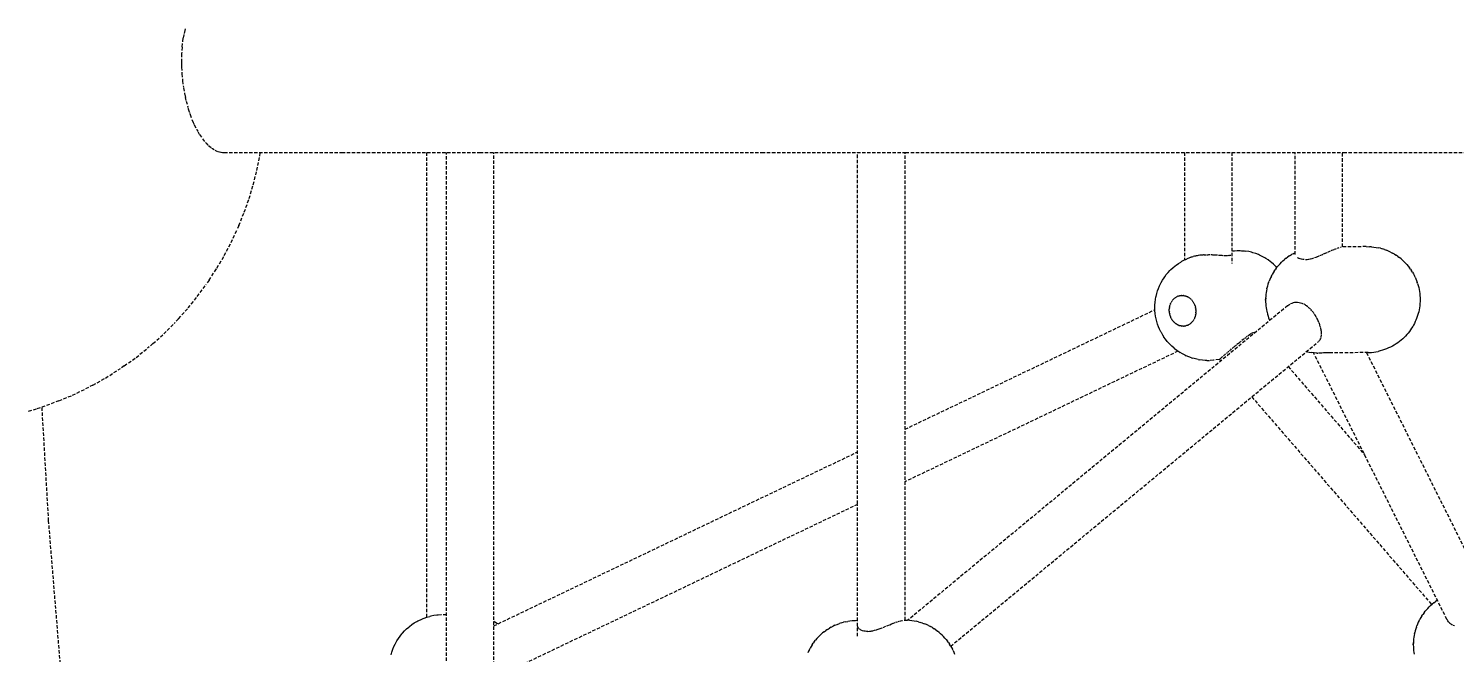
# Model space of a CAD drawing. Header units: millimetres. Extents: x -3308 to 2964, y -3155 to 3173.
# Drawn here: x -280 to 261, y 176 to 413 of the extents above; entities that cross this region are included whole.
import ezdxf

# ---------------------------------------------------------------- set-up
doc = ezdxf.new("R2010")
doc.units = ezdxf.units.MM
doc.linetypes.add('HIDDEN', pattern=[1.905, 1.27, -0.635])
for name, color, linetype in [('DIKOM_ЗОНА', 90, 'Continuous'), ('DIKOM_ОБЪЕКТ', 7, 'Continuous'), ('DIKOM_РАЗМЕР_ЗОНА', 7, 'Continuous'), ('DIKOM_РАЗМЕР_ОБЪЕКТА', 7, 'Continuous')]:
    doc.layers.add(name, color=color, linetype=linetype)
doc.styles.add('style1', font='arialbd.ttf', dxfattribs={"width": 0.8})
doc.dimstyles.new('1-50', dxfattribs={"dimtxt": 300, "dimasz": 200, "dimexe": 100, "dimexo": 0, "dimgap": 100, "dimtad": 1, "dimtxsty": 'style1', "dimcen": 200, "dimclrd": 7, "dimclre": 7, "dimclrt": 7, "dimadec": 1, "dimazin": 2, "dimtfac": 1, "dimtmove": 0, "dimatfit": 2, "dimfxl": 0, "dimlwd": 25, "dimlwe": 18, "dimarcsym": 0})

# ---------------------------------------------------------------- blocks, each defined once
blk = doc.blocks.new('*D0')
at = {"layer": 'Defpoints', "color": 0, "transparency": 16777216}
for p in [(-968.9, 402.92), (1561.37, 392.26), (1561.37, -1613.65)]:
    blk.add_point(p, dxfattribs=at)
at = {"layer": 'DIKOM_РАЗМЕР_ОБЪЕКТА', "color": 7, "lineweight": 18, "transparency": 16777216}
for p, q in [((-968.9, 402.92), (-968.9, -1713.65)), ((1561.37, 392.26), (1561.37, -1713.65))]:
    blk.add_line(p, q, dxfattribs=at)
at = {"layer": 'DIKOM_РАЗМЕР_ОБЪЕКТА', "color": 7, "lineweight": 25, "transparency": 16777216}
blk.add_line((-768.9, -1613.65), (1361.37, -1613.65), dxfattribs=at)
at = {"layer": 'DIKOM_РАЗМЕР_ОБЪЕКТА', "color": 7, "transparency": 16777216}
for points in [[(-768.9, -1580.32), (-768.9, -1646.99), (-968.9, -1613.65)], [(1361.37, -1580.32), (1361.37, -1646.99), (1561.37, -1613.65)]]:
    blk.add_solid(points, dxfattribs=at)
at = {"layer": 'DIKOM_РАЗМЕР_ОБЪЕКТА', "color": 7, "transparency": 16777216, "insert": (296.24, -1334.83), "char_height": 300, "attachment_point": 5, "style": 'style1'}
blk.add_mtext('{\\fArial|b0|i0|c204|p34;\\H1.16667x;2530}', dxfattribs=at)
blk = doc.blocks.new('*D1')
at = {"layer": 'Defpoints', "color": 0, "transparency": 16777216}
for p in [(365.91, 1765.9), (-1034.53, -984.11), (361.14, -984.11)]:
    blk.add_point(p, dxfattribs=at)
at = {"layer": 'DIKOM_РАЗМЕР_ОБЪЕКТА', "color": 7, "lineweight": 18, "transparency": 16777216}
for p, q in [((365.91, 1765.9), (-1134.53, 1765.9)), ((361.14, -984.11), (-1134.53, -984.11))]:
    blk.add_line(p, q, dxfattribs=at)
at = {"layer": 'DIKOM_РАЗМЕР_ОБЪЕКТА', "color": 7, "lineweight": 25, "transparency": 16777216}
blk.add_line((-1034.53, 1565.9), (-1034.53, -784.11), dxfattribs=at)
at = {"layer": 'DIKOM_РАЗМЕР_ОБЪЕКТА', "color": 7, "transparency": 16777216}
for points in [[(-1067.87, 1565.9), (-1001.2, 1565.9), (-1034.53, 1765.9)], [(-1067.87, -784.11), (-1001.2, -784.11), (-1034.53, -984.11)]]:
    blk.add_solid(points, dxfattribs=at)
at = {"layer": 'DIKOM_РАЗМЕР_ОБЪЕКТА', "color": 7, "transparency": 16777216, "insert": (-1313.23, 390.89), "char_height": 300, "attachment_point": 5, "rotation": 90, "style": 'style1'}
blk.add_mtext('{\\fArial|b0|i0|c204|p34;\\H1.16667x;2750}', dxfattribs=at)
blk = doc.blocks.new('*D2')
at = {"layer": 'Defpoints', "color": 0, "transparency": 16777216}
for p in [(364.38, 3173.33), (-2831.96, -2386.04), (364.38, -2386.04)]:
    blk.add_point(p, dxfattribs=at)
at = {"layer": 'DIKOM_РАЗМЕР_ЗОНА', "color": 7, "lineweight": 18, "transparency": 16777216}
for p, q in [((364.38, 3173.33), (-2931.96, 3173.33)), ((364.38, -2386.04), (-2931.96, -2386.04))]:
    blk.add_line(p, q, dxfattribs=at)
at = {"layer": 'DIKOM_РАЗМЕР_ЗОНА', "color": 7, "lineweight": 25, "transparency": 16777216}
blk.add_line((-2831.96, 2973.33), (-2831.96, -2186.04), dxfattribs=at)
at = {"layer": 'DIKOM_РАЗМЕР_ЗОНА', "color": 7, "transparency": 16777216}
for points in [[(-2865.29, 2973.33), (-2798.62, 2973.33), (-2831.96, 3173.33)], [(-2865.29, -2186.04), (-2798.62, -2186.04), (-2831.96, -2386.04)]]:
    blk.add_solid(points, dxfattribs=at)
at = {"layer": 'DIKOM_РАЗМЕР_ЗОНА', "color": 7, "transparency": 16777216, "insert": (-3110.66, 395.46), "char_height": 300, "attachment_point": 5, "rotation": 90, "style": 'style1'}
blk.add_mtext('{\\fArial|b0|i0|c204|p34;\\H1.16667x;5560}', dxfattribs=at)
blk = doc.blocks.new('*D3')
at = {"layer": 'Defpoints', "color": 0, "transparency": 16777216}
for p in [(-2475.08, 396.49), (2964.22, 270.49), (2964.22, -3054.54)]:
    blk.add_point(p, dxfattribs=at)
at = {"layer": 'DIKOM_РАЗМЕР_ЗОНА', "color": 7, "lineweight": 18, "transparency": 16777216}
for p, q in [((-2475.08, 396.49), (-2475.08, -3154.54)), ((2964.22, 270.49), (2964.22, -3154.54))]:
    blk.add_line(p, q, dxfattribs=at)
at = {"layer": 'DIKOM_РАЗМЕР_ЗОНА', "color": 7, "lineweight": 25, "transparency": 16777216}
blk.add_line((-2275.08, -3054.54), (2764.22, -3054.54), dxfattribs=at)
at = {"layer": 'DIKOM_РАЗМЕР_ЗОНА', "color": 7, "transparency": 16777216}
for points in [[(-2275.08, -3021.21), (-2275.08, -3087.88), (-2475.08, -3054.54)], [(2764.22, -3021.21), (2764.22, -3087.88), (2964.22, -3054.54)]]:
    blk.add_solid(points, dxfattribs=at)
at = {"layer": 'DIKOM_РАЗМЕР_ЗОНА', "color": 7, "transparency": 16777216, "insert": (244.57, -2775.84), "char_height": 300, "attachment_point": 5, "style": 'style1'}
blk.add_mtext('{\\fArial|b0|i0|c204|p34;\\H1.16667x;5440}', dxfattribs=at)

msp = doc.modelspace()

# ---------------------------------------------------------------- linework, layer by layer
at = {"layer": 'DIKOM_ЗОНА', "color": 3, "lineweight": 15}
msp.add_lwpolyline([(693.692, -2363.404, 0.3679002), (2964.216, 270.488), (2964.216, 516.8, 0.3679002), (693.692, 3150.693, 0.0687424), (35.058, 3150.693, 0.2995804), (-2457.405, 582.584, 0.0938746), (-2457.817, 210.366, 0.3002322), (35.058, -2363.404, 0.0687424)], format="xyb", close=True, dxfattribs=at)
at = {"layer": 'DIKOM_ОБЪЕКТ', "color": 7, "linetype": 'HIDDEN', "lineweight": 15}
for p, q in [((-220.815, 412.096), (-221.163, 410.616)), ((-220.697, 412.736), (-220.815, 412.096)), ((-221.841, 405.867), (-221.583, 408.178)), ((-221.571, 408.29), (-221.321, 409.634)), ((-221.18, 410.514), (-221.32, 409.634)), ((-222.069, 403.237), (-222.137, 400.807)), ((-221.848, 405.701), (-222.066, 403.366)), ((-222.132, 400.667), (-222.085, 399.327)), ((-222.085, 399.327), (-222.101, 398.208)), ((-222.095, 398.065), (-222.002, 396.02)), ((-222.002, 396.02), (-221.987, 395.683)), ((-221.97, 395.526), (-221.711, 393.068)), ((-221.686, 392.901), (-221.402, 390.471)), ((-221.356, 390.211), (-220.943, 387.913)), ((-220.899, 387.734), (-220.614, 386.572)), ((-220.387, 385.415), (-220.614, 386.572)), ((-220.339, 385.23), (-219.748, 382.995)), ((-219.684, 382.808), (-219.513, 382.303)), ((-219.513, 382.302), (-219.076, 380.901)), ((-219.076, 380.901), (-219.005, 380.672)), ((-218.932, 380.483), (-218.802, 380.149)), ((-218.802, 380.149), (-218.233, 378.463)), ((-218.155, 378.278), (-217.653, 377.089)), ((-217.653, 377.089), (-217.356, 376.385)), ((-217.263, 376.206), (-216.355, 374.455)), ((-216.245, 374.281), (-215.953, 373.818)), ((-215.869, 373.673), (-215.349, 372.687)), ((-215.243, 372.524), (-214.307, 371.093)), ((-214.135, 370.882), (-213.164, 369.688)), ((-213.027, 369.555), (-212.696, 369.231)), ((-212.696, 369.231), (-212.048, 368.533)), ((-211.863, 368.366), (-210.801, 367.481)), ((-210.651, 367.388), (-210.315, 367.18)), ((-210.315, 367.18), (-209.711, 366.794)), ((-209.411, 366.627), (-208.382, 366.133)), ((-208.228, 366.09), (-207.169, 365.799)), ((-206.987, 365.78), (-206.479, 365.736)), ((-206.479, 365.736), (-205.933, 365.683)), ((-205.932, 365.683), (-161.169, 365.683)), ((-193.482, 358.838), (-192.364, 364.293)), ((-192.364, 364.293), (-192.144, 365.683)), ((-161.169, 365.683), (-108.781, 365.683)), ((-128.984, 365.683), (-128.983, 189.067)), ((-121.49, 54.419), (-121.49, 365.683)), ((-108.781, 365.683), (-55.553, 365.683)), ((-103.495, 60.448), (-103.495, 365.683)), ((-55.553, 365.683), (-1.591, 365.683)), ((-1.591, 365.683), (52.994, 365.683)), ((34.756, 232.154), (34.756, 365.683)), ((52.75, 187.989), (52.75, 365.683)), ((52.994, 365.683), (108.092, 365.683)), ((108.092, 365.683), (163.591, 365.683)), ((158.962, 365.683), (158.963, 324.873)), ((163.591, 365.683), (219.381, 365.684)), ((176.95, 365.683), (176.949, 323.485)), ((201.001, 326.918), (201.001, 365.684)), ((218.996, 329.821), (218.996, 365.684)), ((219.381, 365.684), (275.345, 365.684)), ((-194.842, 353.459), (-193.482, 358.838)), ((-196.441, 348.17), (-194.842, 353.459)), ((-198.273, 342.987), (-196.441, 348.17)), ((-200.335, 337.924), (-198.273, 342.987)), ((-203.278, 331.44), (-200.926, 336.513)), ((-200.335, 337.924), (-200.926, 336.513)), ((-205.853, 326.518), (-203.278, 331.44)), ((-208.644, 321.76), (-205.853, 326.518)), ((158.895, 324.842), (159.41, 325.074)), ((159.41, 325.074), (160.374, 325.502)), ((160.374, 325.502), (161.361, 325.86)), ((161.746, 325.981), (161.361, 325.86)), ((162.087, 326.078), (161.746, 325.981)), ((162.662, 326.241), (162.251, 326.124)), ((163.152, 326.344), (162.794, 326.269)), ((163.376, 326.391), (163.152, 326.344)), ((163.678, 326.456), (163.453, 326.407)), ((164.084, 326.515), (163.678, 326.456)), ((164.772, 326.62), (164.17, 326.527)), ((165.142, 326.655), (164.9, 326.631)), ((165.57, 326.696), (165.142, 326.655)), ((165.963, 326.738), (165.655, 326.705)), ((166.339, 326.756), (166.084, 326.744)), ((166.442, 326.761), (167.007, 326.782)), ((167.243, 326.791), (167.904, 326.786)), ((168.564, 326.786), (167.989, 326.786)), ((169.472, 326.743), (168.909, 326.772)), ((169.945, 326.722), (169.555, 326.738)), ((170.245, 326.699), (169.989, 326.721)), ((171.012, 326.643), (170.327, 326.692)), ((171.472, 326.616), (171.092, 326.637)), ((172.49, 326.536), (171.843, 326.586)), ((173.168, 326.497), (172.563, 326.53)), ((173.606, 326.481), (173.237, 326.493)), ((174.352, 326.451), (173.849, 326.467)), ((174.862, 326.452), (174.408, 326.45)), ((175.314, 326.472), (174.911, 326.452)), ((175.709, 326.509), (175.358, 326.474)), ((176.054, 326.564), (175.747, 326.514)), ((176.088, 326.569), (176.349, 326.637)), ((176.378, 326.644), (176.589, 326.729)), ((177.127, 328.314), (177.891, 328.375)), ((177.891, 328.375), (178.982, 328.428)), ((178.982, 328.428), (180.076, 328.403)), ((180.076, 328.403), (180.636, 328.381)), ((180.636, 328.381), (181.724, 328.277)), ((181.724, 328.277), (182.271, 328.194)), ((183.345, 328.013), (182.271, 328.194)), ((184.41, 327.755), (183.345, 328.013)), ((184.924, 327.614), (184.41, 327.755)), ((185.963, 327.284), (184.924, 327.614)), ((186.985, 326.879), (185.963, 327.284)), ((187.451, 326.688), (186.985, 326.879)), ((188.437, 326.219), (187.451, 326.688)), ((189.398, 325.68), (188.437, 326.219)), ((189.804, 325.449), (189.398, 325.68)), ((190.718, 324.854), (189.804, 325.449)), ((196.319, 324.476), (196.947, 325.031)), ((197.512, 325.481), (196.947, 325.031)), ((197.512, 325.481), (198.202, 325.998)), ((198.801, 326.402), (198.202, 325.998)), ((198.801, 326.402), (199.547, 326.875)), ((200.176, 327.227), (199.547, 326.875)), ((200.176, 327.227), (200.971, 327.649)), ((201.773, 325.816), (202.066, 325.622)), ((202.099, 325.606), (202.361, 325.464)), ((202.856, 325.242), (202.474, 325.403)), ((203.316, 325.114), (202.894, 325.231)), ((203.769, 325.038), (203.357, 325.106)), ((204.348, 324.992), (203.858, 325.027)), ((204.91, 324.998), (205.45, 325.043)), ((205.497, 325.047), (206.069, 325.133)), ((206.195, 325.157), (206.716, 325.267)), ((206.769, 325.278), (207.387, 325.444)), ((207.443, 325.458), (208.079, 325.664)), ((208.275, 325.734), (208.787, 325.905)), ((208.951, 325.965), (209.51, 326.178)), ((209.575, 326.203), (210.066, 326.413)), ((210.308, 326.505), (210.681, 326.662)), ((210.681, 326.662), (210.973, 326.784)), ((211.043, 326.813), (211.522, 327.033)), ((211.775, 327.135), (212.111, 327.283)), ((212.111, 327.283), (212.425, 327.421)), ((212.499, 327.454), (212.791, 327.594)), ((212.791, 327.594), (213.137, 327.74)), ((213.35, 327.834), (213.834, 328.055)), ((213.922, 328.096), (214.442, 328.317)), ((214.583, 328.377), (214.927, 328.535)), ((214.927, 328.535), (215.147, 328.62)), ((215.416, 328.731), (215.748, 328.871)), ((215.843, 328.912), (216.283, 329.078)), ((216.378, 329.114), (216.644, 329.224)), ((217.035, 329.357), (217.305, 329.456)), ((217.367, 329.476), (217.679, 329.57)), ((218.213, 329.715), (218.425, 329.77)), ((227.956, 329.924), (218.77, 329.818)), ((227.956, 329.924), (229.204, 329.904)), ((229.957, 329.85), (229.204, 329.904)), ((229.957, 329.85), (230.857, 329.766)), ((230.857, 329.766), (231.75, 329.618)), ((231.75, 329.618), (232.49, 329.487)), ((233.363, 329.278), (232.49, 329.487)), ((233.363, 329.278), (234.089, 329.071)), ((234.936, 328.805), (234.089, 329.071)), ((234.936, 328.805), (235.643, 328.526)), ((236.456, 328.204), (235.643, 328.526)), ((237.244, 327.825), (236.456, 328.204)), ((237.244, 327.825), (237.913, 327.486)), ((238.656, 327.058), (237.913, 327.486)), ((238.656, 327.058), (239.295, 326.66)), ((239.987, 326.189), (239.295, 326.66)), ((239.987, 326.189), (240.593, 325.738)), ((241.228, 325.23), (240.593, 325.738)), ((241.228, 325.23), (241.797, 324.733)), ((-211.644, 317.18), (-208.644, 321.76)), ((152.023, 319.286), (152.696, 320.092)), ((152.696, 320.092), (153.412, 320.848)), ((153.412, 320.848), (153.753, 321.202)), ((153.753, 321.202), (154.524, 321.919)), ((154.524, 321.919), (155.332, 322.579)), ((155.332, 322.579), (155.745, 322.906)), ((155.745, 322.906), (156.601, 323.517)), ((156.601, 323.517), (157.491, 324.065)), ((157.491, 324.065), (157.965, 324.352)), ((157.965, 324.352), (158.895, 324.842)), ((191.601, 324.195), (190.718, 324.854)), ((191.936, 323.937), (191.601, 324.195)), ((192.765, 323.233), (191.936, 323.937)), ((192.596, 319.947), (192.234, 319.31)), ((192.98, 320.546), (192.596, 319.947)), ((193.556, 322.472), (192.765, 323.233)), ((192.98, 320.546), (193.374, 321.141)), ((193.801, 321.729), (193.374, 321.141)), ((193.811, 322.2), (193.556, 322.472)), ((193.801, 321.729), (194.271, 322.312)), ((194.008, 321.985), (193.811, 322.2)), ((194.74, 322.882), (194.271, 322.312)), ((195.229, 323.402), (194.74, 322.882)), ((195.229, 323.402), (195.79, 323.987)), ((196.319, 324.476), (195.79, 323.987)), ((242.37, 324.195), (241.797, 324.733)), ((242.37, 324.195), (242.9, 323.659)), ((243.407, 323.098), (242.9, 323.659)), ((243.407, 323.098), (243.895, 322.534)), ((243.895, 322.534), (244.361, 321.919)), ((244.776, 321.371), (244.361, 321.919)), ((244.776, 321.371), (245.198, 320.739)), ((245.54, 320.187), (245.198, 320.739)), ((245.54, 320.187), (245.917, 319.548)), ((-216.099, 310.911), (-212.817, 315.413)), ((-211.644, 317.18), (-212.817, 315.413)), ((149.038, 314.067), (149.444, 315.027)), ((149.444, 315.027), (149.593, 315.338)), ((149.593, 315.338), (150.062, 316.291)), ((150.062, 316.291), (150.581, 317.209)), ((150.581, 317.209), (151.149, 318.086)), ((151.149, 318.086), (151.395, 318.432)), ((151.395, 318.432), (152.023, 319.286)), ((190.442, 314.905), (190.263, 314.185)), ((190.646, 315.604), (190.442, 314.905)), ((190.875, 316.282), (190.646, 315.604)), ((190.875, 316.282), (191.054, 316.748)), ((191.325, 317.445), (191.054, 316.748)), ((191.62, 318.112), (191.325, 317.445)), ((191.939, 318.748), (191.62, 318.112)), ((191.939, 318.748), (192.234, 319.31)), ((245.917, 319.548), (246.27, 318.871)), ((246.515, 318.362), (246.27, 318.871)), ((246.515, 318.362), (246.823, 317.691)), ((246.823, 317.691), (247.106, 316.99)), ((247.106, 316.99), (247.362, 316.26)), ((247.495, 315.859), (247.362, 316.26)), ((247.495, 315.859), (247.708, 315.154)), ((247.708, 315.154), (247.895, 314.427)), ((247.895, 314.427), (248.055, 313.684)), ((-219.577, 306.617), (-216.099, 310.911)), ((147.776, 308.758), (147.907, 309.792)), ((147.907, 309.792), (148.092, 310.812)), ((148.092, 310.812), (148.138, 311.028)), ((148.138, 311.028), (148.384, 312.064)), ((148.384, 312.064), (148.684, 313.078)), ((148.684, 313.078), (149.038, 314.067)), ((153.977, 308.928), (153.859, 308.717)), ((153.977, 308.928), (154.103, 309.133)), ((154.103, 309.133), (154.236, 309.329)), ((154.377, 309.519), (154.236, 309.329)), ((154.377, 309.519), (154.526, 309.701)), ((154.526, 309.701), (154.681, 309.875)), ((154.681, 309.875), (154.843, 310.041)), ((155.012, 310.198), (154.843, 310.041)), ((155.012, 310.198), (155.186, 310.346)), ((155.186, 310.346), (155.366, 310.485)), ((155.552, 310.616), (155.366, 310.485)), ((155.552, 310.616), (155.743, 310.736)), ((155.743, 310.736), (155.938, 310.846)), ((155.938, 310.846), (156.138, 310.946)), ((156.341, 311.036), (156.138, 310.946)), ((156.341, 311.036), (156.549, 311.115)), ((156.549, 311.115), (156.759, 311.184)), ((156.759, 311.184), (156.972, 311.242)), ((157.188, 311.289), (156.972, 311.242)), ((157.188, 311.289), (157.405, 311.325)), ((157.405, 311.325), (157.625, 311.351)), ((157.845, 311.365), (157.625, 311.351)), ((157.845, 311.365), (158.067, 311.368)), ((158.067, 311.368), (158.289, 311.359)), ((158.289, 311.359), (158.51, 311.34)), ((158.73, 311.31), (158.51, 311.34)), ((158.73, 311.31), (158.949, 311.268)), ((158.949, 311.268), (159.167, 311.216)), ((159.167, 311.216), (159.383, 311.153)), ((159.597, 311.079), (159.383, 311.153)), ((159.597, 311.079), (159.809, 310.995)), ((159.809, 310.995), (160.017, 310.9)), ((160.221, 310.795), (160.017, 310.9)), ((160.221, 310.795), (160.422, 310.68)), ((160.422, 310.68), (160.618, 310.555)), ((160.618, 310.555), (160.81, 310.422)), ((160.997, 310.278), (160.81, 310.422)), ((160.997, 310.278), (161.179, 310.126)), ((161.179, 310.126), (161.355, 309.964)), ((161.525, 309.795), (161.355, 309.964)), ((161.525, 309.795), (161.688, 309.617)), ((161.688, 309.617), (161.845, 309.432)), ((161.845, 309.432), (161.995, 309.239)), ((162.138, 309.039), (161.995, 309.239)), ((162.138, 309.039), (162.273, 308.833)), ((162.273, 308.833), (162.401, 308.621)), ((189.726, 309.581), (189.777, 310.381)), ((189.777, 310.381), (189.726, 309.581)), ((189.739, 310.308), (189.726, 309.581)), ((189.726, 309.581), (189.74, 308.854)), ((189.778, 311.032), (189.739, 310.308)), ((189.74, 308.854), (189.779, 308.129)), ((189.843, 311.75), (189.778, 311.032)), ((189.934, 312.46), (189.843, 311.75)), ((190.05, 313.158), (189.934, 312.46)), ((190.191, 313.844), (190.05, 313.158)), ((190.191, 313.844), (190.263, 314.185)), ((248.055, 313.684), (248.186, 312.925)), ((248.186, 312.925), (248.289, 312.155)), ((248.304, 312.002), (248.373, 311.279)), ((248.373, 311.279), (248.414, 310.551)), ((248.415, 309.09), (248.374, 308.364)), ((248.414, 310.551), (248.428, 309.82)), ((248.429, 309.82), (248.415, 309.09)), ((-223.242, 302.542), (-219.577, 306.617)), ((52.75, 260.53), (147.704, 305.946)), ((198.098, 307.48), (53.825, 187.965)), ((147.68, 306.665), (147.701, 307.715)), ((147.714, 305.615), (147.68, 306.665)), ((147.701, 307.715), (147.776, 308.758)), ((147.804, 304.565), (147.714, 305.615)), ((147.949, 303.522), (147.804, 304.565)), ((148.147, 302.488), (147.949, 303.522)), ((153.141, 305.846), (153.15, 306.1)), ((153.143, 305.592), (153.141, 305.846)), ((153.154, 305.338), (153.143, 305.592)), ((153.167, 306.352), (153.15, 306.1)), ((153.154, 305.338), (153.175, 305.083)), ((153.167, 306.352), (153.194, 306.603)), ((153.205, 304.831), (153.175, 305.083)), ((153.194, 306.603), (153.232, 306.853)), ((153.245, 304.579), (153.205, 304.831)), ((153.278, 307.099), (153.232, 306.853)), ((153.245, 304.579), (153.294, 304.329)), ((153.278, 307.099), (153.334, 307.342)), ((153.353, 304.082), (153.294, 304.329)), ((153.334, 307.342), (153.399, 307.582)), ((153.42, 303.837), (153.353, 304.082)), ((153.399, 307.582), (153.473, 307.819)), ((153.497, 303.596), (153.42, 303.837)), ((153.556, 308.05), (153.473, 307.819)), ((153.497, 303.596), (153.583, 303.359)), ((153.556, 308.05), (153.648, 308.278)), ((153.677, 303.126), (153.583, 303.359)), ((153.648, 308.278), (153.749, 308.5)), ((153.749, 308.5), (153.859, 308.717)), ((162.52, 308.402), (162.401, 308.621)), ((162.52, 308.402), (162.631, 308.179)), ((162.631, 308.179), (162.735, 307.95)), ((162.735, 307.95), (162.829, 307.717)), ((162.915, 307.48), (162.829, 307.717)), ((162.915, 307.48), (162.991, 307.239)), ((163.013, 303.493), (162.939, 303.258)), ((162.991, 307.239), (163.059, 306.994)), ((163.078, 303.734), (163.013, 303.493)), ((163.059, 306.994), (163.118, 306.746)), ((163.134, 303.977), (163.078, 303.734)), ((163.167, 306.497), (163.118, 306.746)), ((163.134, 303.977), (163.18, 304.223)), ((163.167, 306.497), (163.207, 306.245)), ((163.217, 304.472), (163.18, 304.223)), ((163.207, 306.245), (163.237, 305.992)), ((163.244, 304.724), (163.217, 304.472)), ((163.258, 305.738), (163.237, 305.992)), ((163.244, 304.724), (163.262, 304.977)), ((163.258, 305.738), (163.269, 305.484)), ((163.27, 305.23), (163.262, 304.977)), ((163.269, 305.484), (163.27, 305.23)), ((189.779, 308.129), (189.845, 307.408)), ((189.845, 307.408), (189.937, 306.695)), ((189.937, 306.695), (190.054, 305.991)), ((190.054, 305.991), (190.195, 305.301)), ((190.195, 305.301), (190.268, 304.993)), ((190.268, 304.993), (190.447, 304.266)), ((190.447, 304.266), (190.652, 303.558)), ((190.652, 303.558), (190.882, 302.872)), ((198.196, 307.548), (198.595, 307.825)), ((198.613, 307.837), (199.122, 308.119)), ((199.656, 308.347), (199.131, 308.123)), ((200.21, 308.52), (199.675, 308.354)), ((200.763, 308.631), (200.22, 308.522)), ((201.321, 308.683), (200.773, 308.631)), ((201.888, 308.68), (201.34, 308.684)), ((202.454, 308.619), (201.898, 308.679)), ((203.022, 308.501), (202.465, 308.618)), ((203.59, 308.325), (203.033, 308.498)), ((204.163, 308.086), (203.61, 308.317)), ((204.717, 307.794), (204.325, 308.001)), ((205.003, 307.609), (204.737, 307.782)), ((205.274, 307.442), (205.003, 307.609)), ((205.81, 307.046), (205.284, 307.435)), ((206.337, 306.589), (205.899, 306.969)), ((206.842, 306.098), (206.439, 306.486)), ((207.015, 305.909), (206.862, 306.078)), ((207.335, 305.553), (207.015, 305.909)), ((207.809, 304.972), (207.481, 305.367)), ((208.246, 304.365), (207.904, 304.84)), ((208.639, 303.772), (208.313, 304.26)), ((208.992, 303.168), (208.688, 303.696)), ((247.501, 303.784), (247.368, 303.352)), ((247.714, 304.481), (247.501, 303.784)), ((247.9, 305.2), (247.714, 304.481)), ((248.059, 305.938), (247.9, 305.2)), ((248.189, 306.691), (248.059, 305.938)), ((248.291, 307.458), (248.189, 306.691)), ((248.364, 308.234), (248.291, 307.458)), ((-228.85, 296.754), (-224.922, 300.684)), ((-223.242, 302.542), (-224.922, 300.684)), ((148.399, 301.467), (148.147, 302.488)), ((148.704, 300.463), (148.399, 301.467)), ((149.059, 299.481), (148.704, 300.463)), ((149.466, 298.522), (149.059, 299.481)), ((149.92, 297.592), (149.466, 298.522)), ((153.78, 302.897), (153.677, 303.126)), ((153.78, 302.897), (153.891, 302.673)), ((153.891, 302.673), (154.011, 302.455)), ((154.011, 302.455), (154.138, 302.243)), ((154.274, 302.037), (154.138, 302.243)), ((154.274, 302.037), (154.416, 301.837)), ((154.566, 301.644), (154.416, 301.837)), ((154.723, 301.459), (154.566, 301.644)), ((154.887, 301.281), (154.723, 301.459)), ((154.887, 301.281), (155.057, 301.111)), ((155.233, 300.95), (155.057, 301.111)), ((155.414, 300.798), (155.233, 300.95)), ((155.414, 300.798), (155.601, 300.655)), ((155.793, 300.52), (155.601, 300.655)), ((155.99, 300.395), (155.793, 300.52)), ((156.19, 300.281), (155.99, 300.395)), ((156.19, 300.281), (156.395, 300.176)), ((156.603, 300.081), (156.395, 300.176)), ((156.815, 299.996), (156.603, 300.081)), ((156.815, 299.996), (157.029, 299.923)), ((157.245, 299.859), (157.029, 299.923)), ((157.462, 299.808), (157.245, 299.859)), ((157.681, 299.766), (157.462, 299.808)), ((157.681, 299.766), (157.902, 299.735)), ((158.123, 299.717), (157.902, 299.735)), ((158.345, 299.708), (158.123, 299.717)), ((158.566, 299.711), (158.345, 299.708)), ((158.566, 299.711), (158.787, 299.725)), ((159.006, 299.751), (158.787, 299.725)), ((159.224, 299.787), (159.006, 299.751)), ((159.224, 299.787), (159.44, 299.834)), ((159.653, 299.892), (159.44, 299.834)), ((159.863, 299.961), (159.653, 299.892)), ((160.07, 300.04), (159.863, 299.961)), ((160.07, 300.04), (160.274, 300.13)), ((160.473, 300.23), (160.274, 300.13)), ((160.669, 300.34), (160.473, 300.23)), ((160.859, 300.46), (160.669, 300.34)), ((160.859, 300.46), (161.045, 300.59)), ((161.225, 300.729), (161.045, 300.59)), ((161.4, 300.878), (161.225, 300.729)), ((161.4, 300.878), (161.569, 301.035)), ((161.731, 301.201), (161.569, 301.035)), ((161.886, 301.375), (161.731, 301.201)), ((162.034, 301.557), (161.886, 301.375)), ((162.034, 301.557), (162.175, 301.747)), ((162.309, 301.944), (162.175, 301.747)), ((162.434, 302.147), (162.309, 301.944)), ((162.434, 302.147), (162.553, 302.359)), ((162.662, 302.576), (162.553, 302.359)), ((162.763, 302.798), (162.662, 302.576)), ((162.856, 303.026), (162.763, 302.798)), ((162.856, 303.026), (162.939, 303.258)), ((190.882, 302.872), (191.136, 302.209)), ((191.136, 302.209), (191.288, 301.839)), ((209.247, 302.711), (209.07, 303.041)), ((209.417, 302.392), (209.247, 302.711)), ((209.553, 302.096), (209.433, 302.36)), ((209.747, 301.702), (209.553, 302.096)), ((210.019, 301.047), (209.764, 301.664)), ((210.179, 300.633), (210.048, 300.982)), ((210.295, 300.323), (210.179, 300.633)), ((210.384, 300.025), (210.307, 300.283)), ((210.517, 299.63), (210.384, 300.025)), ((210.67, 299.033), (210.522, 299.611)), ((210.759, 298.638), (210.695, 298.939)), ((210.825, 298.325), (210.759, 298.638)), ((210.857, 298.075), (210.827, 298.308)), ((210.915, 297.715), (210.857, 298.075)), ((244.788, 298.263), (244.374, 297.687)), ((245.209, 298.877), (244.788, 298.263)), ((245.606, 299.536), (245.209, 298.877)), ((245.927, 300.082), (245.606, 299.536)), ((246.279, 300.745), (245.927, 300.082)), ((246.605, 301.444), (246.279, 300.745)), ((246.831, 301.942), (246.605, 301.444)), ((247.113, 302.632), (246.831, 301.942)), ((247.368, 303.352), (247.113, 302.632)), ((-232.947, 293.071), (-235.023, 291.303)), ((-232.947, 293.071), (-228.85, 296.754)), ((70.119, 178.091), (209.698, 293.725)), ((149.92, 297.592), (150.024, 297.388)), ((150.024, 297.388), (150.542, 296.46)), ((150.542, 296.46), (151.106, 295.567)), ((151.715, 294.713), (151.106, 295.567)), ((152.366, 293.902), (151.715, 294.713)), ((152.366, 293.902), (152.594, 293.634)), ((153.304, 292.846), (152.594, 293.634)), ((154.052, 292.107), (153.304, 292.846)), ((178.241, 292.231), (178.618, 292.542)), ((179.19, 293.006), (178.847, 292.734)), ((179.191, 293.006), (179.388, 293.179)), ((179.456, 293.235), (179.829, 293.536)), ((179.829, 293.536), (179.995, 293.671)), ((180.065, 293.723), (180.279, 293.883)), ((180.279, 293.883), (180.467, 294.036)), ((181.19, 294.628), (180.664, 294.204)), ((181.476, 294.839), (181.255, 294.676)), ((181.476, 294.839), (181.759, 295.068)), ((181.838, 295.132), (182.239, 295.454)), ((182.404, 295.583), (182.78, 295.859)), ((182.963, 296.001), (183.438, 296.357)), ((183.947, 296.692), (183.49, 296.391)), ((184.427, 296.964), (183.996, 296.72)), ((184.724, 297.103), (184.473, 296.986)), ((184.92, 297.195), (185.297, 297.339)), ((185.336, 297.35), (185.69, 297.44)), ((209.701, 293.727), (209.877, 293.883)), ((210.016, 294.005), (210.186, 294.204)), ((210.289, 294.325), (210.48, 294.633)), ((210.515, 294.689), (210.664, 295.018)), ((210.699, 295.094), (210.796, 295.43)), ((210.833, 295.543), (210.893, 295.869)), ((210.956, 297.153), (210.919, 297.682)), ((210.924, 296.037), (210.938, 296.27)), ((210.938, 296.27), (210.965, 296.544)), ((210.964, 296.759), (210.961, 297.091)), ((239.312, 292.954), (238.586, 292.513)), ((239.936, 293.394), (239.312, 292.954)), ((240.609, 293.875), (239.936, 293.394)), ((241.197, 294.366), (240.609, 293.875)), ((241.812, 294.881), (241.197, 294.366)), ((242.361, 295.415), (241.812, 294.881)), ((242.914, 295.959), (242.361, 295.415)), ((243.422, 296.528), (242.914, 295.959)), ((243.908, 297.091), (243.422, 296.528)), ((244.374, 297.687), (243.908, 297.091)), ((-243.847, 284.59), (-239.36, 287.811)), ((-239.36, 287.811), (-235.023, 291.303)), ((156.462, 290.186), (52.75, 240.581)), ((154.836, 291.42), (154.052, 292.107)), ((154.836, 291.42), (155.168, 291.145)), ((156.004, 290.498), (155.168, 291.145)), ((156.87, 289.908), (156.004, 290.498)), ((156.87, 289.908), (157.278, 289.662)), ((158.189, 289.122), (157.278, 289.662)), ((159.125, 288.645), (158.189, 289.122)), ((159.125, 288.645), (159.597, 288.441)), ((160.569, 288.022), (159.597, 288.441)), ((161.559, 287.671), (160.569, 288.022)), ((161.559, 287.671), (162.082, 287.519)), ((163.098, 287.234), (162.082, 287.519)), ((164.125, 287.018), (163.098, 287.234)), ((172.105, 287.115), (172.693, 286.435)), ((172.499, 287.418), (172.68, 287.584)), ((172.698, 287.6), (172.944, 287.782)), ((173.013, 287.838), (173.236, 288.04)), ((173.303, 288.096), (173.517, 288.264)), ((173.689, 288.419), (173.954, 288.64)), ((174.152, 288.793), (174.358, 288.987)), ((174.399, 289.025), (174.649, 289.233)), ((174.848, 289.401), (175.246, 289.746)), ((175.326, 289.815), (175.592, 290.025)), ((175.592, 290.025), (175.786, 290.199)), ((175.963, 290.348), (176.395, 290.703)), ((176.467, 290.765), (176.832, 291.076)), ((177.041, 291.249), (177.264, 291.423)), ((177.264, 291.423), (177.562, 291.684)), ((177.632, 291.741), (177.966, 292.01)), ((177.966, 292.01), (178.171, 292.175)), ((205.22, 290.016), (205.637, 289.913)), ((205.637, 289.913), (206.348, 289.791)), ((206.348, 289.791), (207.27, 289.633)), ((208.201, 289.542), (207.27, 289.633)), ((258.639, 188.248), (207.981, 289.564)), ((208.925, 289.492), (208.201, 289.542)), ((209.307, 289.485), (208.925, 289.492)), ((209.307, 289.485), (209.596, 289.481)), ((210.054, 289.483), (209.799, 289.478)), ((210.556, 289.491), (210.077, 289.483)), ((211.1, 289.498), (210.58, 289.491)), ((211.709, 289.505), (211.153, 289.499)), ((212.339, 289.51), (211.739, 289.505)), ((213.008, 289.514), (212.37, 289.51)), ((213.714, 289.517), (213.042, 289.514)), ((214.429, 289.519), (213.927, 289.517)), ((228.662, 289.682), (214.429, 289.519)), ((228.048, 289.676), (274.399, 196.974)), ((228.662, 289.682), (229.978, 289.748)), ((229.978, 289.748), (230.878, 289.853)), ((230.878, 289.853), (231.624, 289.957)), ((231.624, 289.957), (232.51, 290.124)), ((233.244, 290.305), (232.51, 290.124)), ((234.109, 290.532), (233.244, 290.305)), ((234.955, 290.82), (234.109, 290.532)), ((235.662, 291.072), (234.955, 290.82)), ((236.475, 291.416), (235.662, 291.072)), ((237.159, 291.735), (236.475, 291.416)), ((237.931, 292.13), (237.159, 291.735)), ((238.586, 292.513), (237.931, 292.13)), ((-250.976, 279.986), (-246.278, 282.975)), ((-243.847, 284.59), (-246.278, 282.975)), ((164.125, 287.018), (164.685, 286.928)), ((165.728, 286.782), (164.685, 286.928)), ((166.775, 286.71), (165.728, 286.782)), ((167.355, 286.685), (166.775, 286.71)), ((167.355, 286.685), (168.407, 286.685)), ((169.944, 286.791), (168.407, 286.685)), ((172.136, 287.079), (169.944, 286.791)), ((198.337, 284.313), (227.368, 250.789)), ((-255.801, 277.29), (-258.54, 275.883)), ((-255.801, 277.29), (-250.976, 279.986)), ((-268.646, 271.338), (-271.638, 270.188)), ((-268.646, 271.338), (-263.542, 273.456)), ((-263.542, 273.456), (-258.54, 275.883)), ((184.476, 272.83), (252.846, 193.882)), ((-280.219, 267.43), (-276.882, 268.368)), ((-276.882, 268.368), (-271.638, 270.188)), ((-272.573, 225.669), (-275.086, 268.992)), ((-103.495, 185.799), (34.756, 251.924)), ((34.756, 231.974), (-98.624, 168.18)), ((34.756, 181.942), (34.756, 231.974)), ((-267.997, 169.563), (-272.573, 225.669)), ((253.636, 194.531), (254.325, 195.047)), ((254.924, 195.452), (254.325, 195.047)), ((-126.243, 189.721), (-127.327, 189.502)), ((-125.15, 189.867), (-126.243, 189.721)), ((-124.564, 189.914), (-125.15, 189.867)), ((-123.522, 189.979), (-124.564, 189.914)), ((-121.49, 189.994), (-123.522, 189.979)), ((249.103, 189.596), (249.498, 190.19)), ((249.925, 190.779), (249.498, 190.19)), ((249.925, 190.779), (250.395, 191.362)), ((250.863, 191.931), (250.395, 191.362)), ((251.352, 192.452), (250.863, 191.931)), ((251.352, 192.452), (251.914, 193.037)), ((252.442, 193.526), (251.914, 193.037)), ((252.442, 193.526), (253.071, 194.081)), ((253.636, 194.531), (253.071, 194.081)), ((-137.417, 183.885), (-136.626, 184.658)), ((-136.626, 184.658), (-135.794, 185.376)), ((-135.794, 185.376), (-135.484, 185.622)), ((-135.484, 185.622), (-134.601, 186.294)), ((-134.601, 186.294), (-133.682, 186.906)), ((-133.682, 186.906), (-132.732, 187.456)), ((-132.732, 187.456), (-132.347, 187.672)), ((-132.347, 187.672), (-131.356, 188.163)), ((-131.356, 188.163), (-130.34, 188.587)), ((-130.34, 188.587), (-129.906, 188.751)), ((-129.906, 188.751), (-128.859, 189.11)), ((-128.859, 189.11), (-127.795, 189.399)), ((-127.327, 189.502), (-127.795, 189.399)), ((-103.091, 187.242), (-103.495, 187.463)), ((-102.121, 186.626), (-103.091, 187.242)), ((23.282, 184.473), (22.683, 184.069)), ((23.282, 184.473), (24.028, 184.946)), ((24.657, 185.298), (24.028, 184.946)), ((24.657, 185.298), (25.453, 185.721)), ((26.109, 186.015), (25.453, 185.721)), ((26.109, 186.015), (26.947, 186.382)), ((26.947, 186.382), (27.809, 186.686)), ((28.499, 186.921), (27.809, 186.686)), ((28.499, 186.921), (29.392, 187.164)), ((30.098, 187.33), (29.392, 187.164)), ((30.098, 187.33), (31.014, 187.509)), ((31.731, 187.604), (31.014, 187.509)), ((32.662, 187.717), (31.731, 187.604)), ((33.979, 187.782), (32.662, 187.717)), ((34.756, 187.791), (33.979, 187.782)), ((34.867, 185.321), (34.782, 185.612)), ((34.993, 185.092), (34.886, 185.285)), ((35.231, 184.767), (35.023, 185.034)), ((35.5, 184.526), (35.265, 184.737)), ((35.822, 184.293), (35.547, 184.495)), ((36.076, 184.157), (35.831, 184.288)), ((41.197, 184.138), (41.875, 184.333)), ((41.892, 184.338), (42.197, 184.44)), ((42.197, 184.44), (42.585, 184.569)), ((42.606, 184.577), (43.309, 184.814)), ((43.328, 184.82), (44.041, 185.091)), ((44.302, 185.199), (44.776, 185.374)), ((44.797, 185.382), (45.507, 185.669)), ((45.723, 185.763), (46.23, 185.957)), ((46.252, 185.965), (46.911, 186.242)), ((46.966, 186.265), (47.64, 186.529)), ((47.664, 186.539), (48.036, 186.696)), ((48.057, 186.705), (48.313, 186.797)), ((48.337, 186.805), (48.951, 187.044)), ((49.55, 187.252), (49.134, 187.113)), ((49.573, 187.26), (49.942, 187.396)), ((50.132, 187.451), (50.492, 187.567)), ((50.745, 187.649), (51.101, 187.743)), ((51.194, 187.77), (51.413, 187.831)), ((51.546, 187.857), (51.79, 187.91)), ((52.437, 187.994), (53.686, 187.975)), ((54.438, 187.921), (53.686, 187.975)), ((54.438, 187.921), (55.339, 187.836)), ((55.339, 187.836), (56.231, 187.689)), ((56.231, 187.689), (56.971, 187.558)), ((57.844, 187.349), (56.971, 187.558)), ((57.844, 187.349), (58.57, 187.142)), ((59.417, 186.875), (58.57, 187.142)), ((59.417, 186.875), (60.124, 186.597)), ((60.938, 186.275), (60.124, 186.597)), ((61.725, 185.896), (60.938, 186.275)), ((61.725, 185.896), (62.394, 185.557)), ((63.137, 185.129), (62.394, 185.557)), ((63.137, 185.129), (63.776, 184.731)), ((64.468, 184.259), (63.776, 184.731)), ((64.468, 184.259), (65.074, 183.808)), ((246.77, 184.654), (246.565, 183.953)), ((246.998, 185.331), (246.77, 184.654)), ((246.998, 185.331), (247.178, 185.798)), ((247.448, 186.494), (247.178, 185.798)), ((247.743, 187.161), (247.448, 186.494)), ((248.062, 187.797), (247.743, 187.161)), ((248.062, 187.797), (248.357, 188.359)), ((248.719, 188.996), (248.357, 188.359)), ((249.103, 189.596), (248.719, 188.996)), ((258.802, 187.962), (258.662, 188.206)), ((258.911, 187.77), (258.802, 187.962)), ((259.242, 187.321), (258.941, 187.729)), ((259.544, 186.997), (259.275, 187.285)), ((259.823, 186.744), (259.65, 186.891)), ((260.029, 186.564), (259.823, 186.744)), ((260.482, 186.252), (260.067, 186.537)), ((260.875, 186.046), (260.521, 186.231)), ((261.468, 185.808), (261.003, 185.984)), ((-141.419, 177.93), (-140.949, 178.919)), ((-140.949, 178.919), (-140.835, 179.134)), ((-140.835, 179.134), (-140.299, 180.112)), ((-140.299, 180.112), (-139.711, 181.052)), ((-139.711, 181.052), (-139.072, 181.952)), ((-139.072, 181.952), (-138.385, 182.807)), ((-138.385, 182.807), (-138.164, 183.062)), ((-138.164, 183.062), (-137.417, 183.885)), ((17.461, 178.617), (17.856, 179.212)), ((18.283, 179.8), (17.856, 179.212)), ((18.283, 179.8), (18.752, 180.384)), ((19.221, 180.953), (18.752, 180.384)), ((19.71, 181.473), (19.221, 180.953)), ((19.71, 181.473), (20.272, 182.058)), ((20.8, 182.547), (20.272, 182.058)), ((20.8, 182.547), (21.429, 183.102)), ((21.993, 183.552), (21.429, 183.102)), ((21.993, 183.552), (22.683, 184.069)), ((36.612, 183.94), (36.204, 184.092)), ((36.964, 183.853), (36.622, 183.937)), ((37.571, 183.74), (37.084, 183.821)), ((38.103, 183.702), (37.583, 183.74)), ((38.664, 183.708), (38.116, 183.702)), ((38.664, 183.708), (39.239, 183.757)), ((39.252, 183.757), (39.859, 183.849)), ((40.053, 183.889), (40.508, 183.974)), ((40.523, 183.977), (41.181, 184.135)), ((65.709, 183.301), (65.074, 183.808)), ((65.709, 183.301), (66.278, 182.804)), ((66.852, 182.265), (66.278, 182.804)), ((66.852, 182.265), (67.381, 181.73)), ((67.889, 181.169), (67.381, 181.73)), ((67.889, 181.169), (68.376, 180.604)), ((68.376, 180.604), (68.842, 179.99)), ((69.258, 179.441), (68.842, 179.99)), ((69.258, 179.441), (69.68, 178.81)), ((70.021, 178.257), (69.68, 178.81)), ((245.85, 178.631), (245.9, 179.43)), ((245.9, 179.43), (245.85, 178.631)), ((245.863, 179.357), (245.85, 178.631)), ((245.902, 180.082), (245.863, 179.357)), ((245.966, 180.799), (245.902, 180.082)), ((246.057, 181.509), (245.966, 180.799)), ((246.173, 182.208), (246.057, 181.509)), ((246.315, 182.893), (246.173, 182.208)), ((246.315, 182.893), (246.387, 183.234)), ((246.565, 183.953), (246.387, 183.234)), ((-142.492, 174.802), (-142.192, 175.868)), ((-142.192, 175.868), (-141.834, 176.912)), ((-141.834, 176.912), (-141.419, 177.93)), ((16.101, 176.183), (15.806, 175.516)), ((16.42, 176.819), (16.101, 176.183)), ((16.42, 176.819), (16.715, 177.38)), ((17.077, 178.018), (16.715, 177.38)), ((17.461, 178.617), (17.077, 178.018)), ((70.021, 178.257), (70.398, 177.619)), ((70.398, 177.619), (70.751, 176.942)), ((70.996, 176.432), (70.751, 176.942)), ((70.996, 176.432), (71.304, 175.762)), ((71.304, 175.762), (71.587, 175.06)), ((245.85, 178.63), (245.863, 177.903)), ((245.863, 177.903), (245.903, 177.178)), ((245.903, 177.178), (245.969, 176.457)), ((245.969, 176.457), (246.06, 175.744)), ((246.06, 175.744), (246.177, 175.041))]:
    msp.add_line(p, q, dxfattribs=at)

# ---------------------------------------------------------------- dimensions: what is measured, and where the dimension line sits
at = {"layer": 'DIKOM_РАЗМЕР_ЗОНА'}
dim = msp.add_linear_dim(base=(-2831.956, -2386.042), p1=(364.375, 3173.331), p2=(364.375, -2386.042), angle=90, text='{\\fArial|b0|i0|c204|p34;\\H1.16667x;5560}', dimstyle='1-50', dxfattribs=at)
dim.commit()
dim.dimension.update_dxf_attribs({"geometry": '*D2', "text_midpoint": (-2831.956, 395.462), "dimtype": 160})
dim = msp.add_linear_dim(base=(2964.216, -3054.544), p1=(-2475.082, 396.495), p2=(2964.216, 270.488), text='{\\fArial|b0|i0|c204|p34;\\H1.16667x;5440}', dimstyle='1-50', dxfattribs=at)
dim.commit()
dim.dimension.update_dxf_attribs({"geometry": '*D3', "text_midpoint": (244.567, -3054.544), "dimtype": 160})
at = {"layer": 'DIKOM_РАЗМЕР_ОБЪЕКТА'}
dim = msp.add_linear_dim(base=(-1034.533, -984.114), p1=(365.907, 1765.9), p2=(361.142, -984.114), angle=90, text='{\\fArial|b0|i0|c204|p34;\\H1.16667x;2750}', dimstyle='1-50', dxfattribs=at)
dim.commit()
dim.dimension.update_dxf_attribs({"geometry": '*D1', "text_midpoint": (-1313.234, 390.893)})
dim = msp.add_linear_dim(base=(1561.369, -1613.653), p1=(-968.896, 402.92), p2=(1561.369, 392.257), text='{\\fArial|b0|i0|c204|p34;\\H1.16667x;2530}', dimstyle='1-50', dxfattribs=at)
dim.commit()
dim.dimension.update_dxf_attribs({"geometry": '*D0', "text_midpoint": (296.237, -1613.653), "dimtype": 160})

doc.saveas('drawing.dxf')
